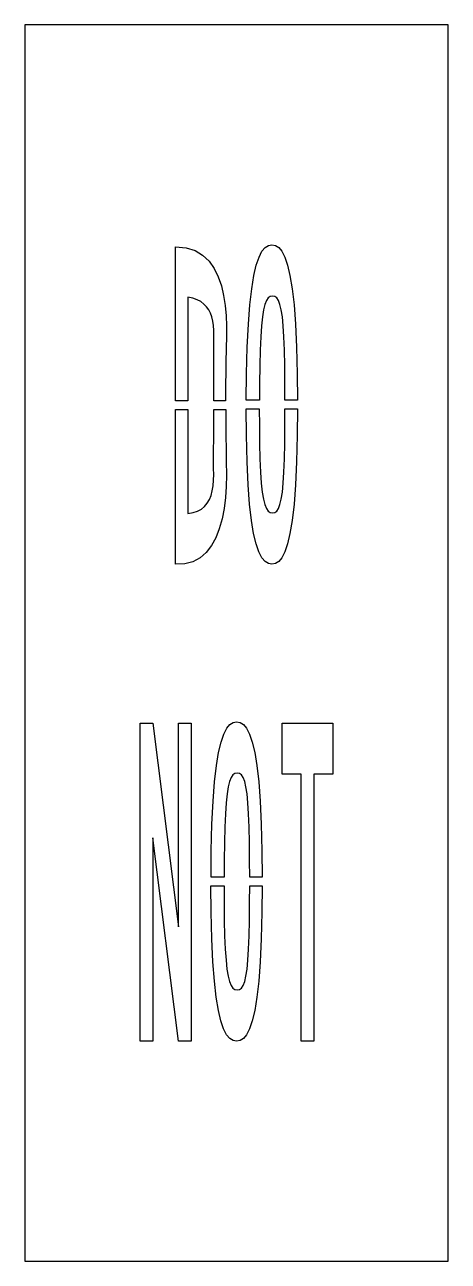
# Model space of a CAD drawing. Extents: x 0 to 24, y 0 to 70.
import ezdxf

# ---------------------------------------------------------------- set-up
doc = ezdxf.new("R2010")
doc.units = 0
doc.layers.add('CUT', color=7, linetype='Continuous')
doc.layers.add('OUTSIDE', color=1, linetype='Continuous')

msp = doc.modelspace()

# ---------------------------------------------------------------- linework, layer by layer
at = {"layer": 'CUT'}
for points in [[(11.1432, 55.2194), (11.2728, 54.6722), (11.3574, 54.1052), (11.4078, 53.5292), (11.4276, 52.9586), (11.424, 52.406), (11.406, 51.641), (11.3934, 50.9408), (11.3862, 50.2892), (11.3826, 49.6736), (11.3826, 49.0814), (11.3837, 48.7132), (10.7141, 48.7132), (10.7148, 49.0724), (10.7184, 49.9292), (10.7202, 50.732), (10.722, 51.4394), (10.7238, 52.0118), (10.7238, 52.4096), (10.7166, 52.6994), (10.6968, 52.9694), (10.659, 53.2214), (10.605, 53.4554), (10.5294, 53.6696), (10.4304, 53.864), (10.3062, 54.0368), (10.1568, 54.1898), (9.9768, 54.323), (9.768, 54.4328), (9.5232, 54.5192), (9.2442, 54.5858), (9.2442, 53.5652), (9.2424, 52.5446), (9.2406, 51.524), (9.2388, 50.5034), (9.237, 49.4828), (9.2356, 48.7132), (8.544, 48.7132), (8.544, 49.9418), (8.544, 51.4394), (8.544, 52.937), (8.544, 54.4346), (8.544, 55.9322), (8.544, 57.4298), (9.1398, 57.3758), (9.651, 57.212), (10.083, 56.9528), (10.443, 56.6126), (10.7346, 56.2022), (10.9668, 55.7324)], [(15.1536, 55.0574), (15.258, 54.1412), (15.3426, 53.0432), (15.4038, 51.7454), (15.4434, 50.237), (15.4542, 48.751), (14.746, 48.751), (14.7432, 49.679), (14.7324, 50.7032), (14.7126, 51.5834), (14.6838, 52.3286), (14.646, 52.9496), (14.5974, 53.4572), (14.5362, 53.8586), (14.4642, 54.1646), (14.3796, 54.386), (14.2806, 54.5318), (14.169, 54.6128), (14.0412, 54.6362), (13.9116, 54.6128), (13.7982, 54.5318), (13.6956, 54.386), (13.6074, 54.1646), (13.5318, 53.8586), (13.467, 53.4572), (13.413, 52.9496), (13.3698, 52.3286), (13.3374, 51.5834), (13.314, 50.7032), (13.2996, 49.679), (13.2939, 48.751), (12.5549, 48.751), (12.5688, 50.237), (12.6102, 51.7454), (12.6732, 53.0432), (12.7596, 54.1412), (12.8622, 55.0574), (12.9846, 55.8026), (13.1232, 56.3948), (13.2762, 56.8466), (13.4418, 57.1724), (13.62, 57.3866), (13.809, 57.5054), (14.0052, 57.5414), (14.2014, 57.5054), (14.3904, 57.3866), (14.5686, 57.1724), (14.736, 56.8466), (14.8908, 56.3948), (15.0294, 55.8026)], [(11.4114, 46.0196), (11.4186, 45.296), (11.424, 44.504), (11.4132, 43.865), (11.3718, 43.2314), (11.2944, 42.614), (11.181, 42.0236), (11.0262, 41.4692), (10.8264, 40.9616), (10.5816, 40.5116), (10.2864, 40.1264), (9.9372, 39.8186), (9.534, 39.599), (9.0696, 39.4748), (8.544, 39.4586), (8.544, 40.9562), (8.544, 42.4538), (8.544, 43.9514), (8.544, 45.449), (8.544, 46.9466), (8.544, 48.2112), (9.2348, 48.2112), (9.2334, 47.4416), (9.2334, 46.421), (9.2334, 45.4004), (9.2352, 44.3798), (9.2388, 43.3592), (9.2442, 42.3386), (9.5394, 42.3836), (9.795, 42.4646), (10.011, 42.5798), (10.1946, 42.7274), (10.344, 42.9074), (10.4628, 43.1162), (10.5564, 43.352), (10.6248, 43.6148), (10.6698, 43.901), (10.6968, 44.2088), (10.7076, 44.5382), (10.7022, 44.8838), (10.7022, 45.0098), (10.704, 45.359), (10.7058, 45.8936), (10.7076, 46.5704), (10.7112, 47.3534), (10.713, 48.2012), (10.713, 48.2112), (11.3871, 48.2112), (11.3898, 47.915), (11.397, 47.3156), (11.4042, 46.6892)], [(15.258, 42.8588), (15.1536, 41.9426), (15.0294, 41.1974), (14.8908, 40.6052), (14.736, 40.1534), (14.5686, 39.8276), (14.3904, 39.6134), (14.2014, 39.4946), (14.0052, 39.4586), (13.8072, 39.4946), (13.6182, 39.6134), (13.4382, 39.8276), (13.269, 40.1534), (13.1124, 40.6052), (12.972, 41.1974), (12.8478, 41.9426), (12.7434, 42.8588), (12.6606, 43.9568), (12.5994, 45.2546), (12.5616, 46.763), (12.5539, 48.249), (13.2928, 48.249), (13.2942, 47.321), (13.3068, 46.2968), (13.3284, 45.4166), (13.3608, 44.6714), (13.404, 44.0504), (13.458, 43.5428), (13.5246, 43.1414), (13.602, 42.8354), (13.6938, 42.614), (13.7964, 42.4682), (13.9116, 42.389), (14.0412, 42.3638), (14.169, 42.389), (14.2806, 42.4682), (14.3796, 42.614), (14.4642, 42.8354), (14.5362, 43.1414), (14.5974, 43.5428), (14.646, 44.0504), (14.6838, 44.6714), (14.7126, 45.4166), (14.7324, 46.2968), (14.7432, 47.321), (14.746, 48.249), (15.4542, 48.249), (15.4434, 46.763), (15.4038, 45.2546), (15.3426, 43.9568)], [(8.7069, 30.4568), (9.4287, 30.4568), (9.4287, 12.4586), (8.7069, 12.4586), (7.2597, 23.9714), (7.2597, 12.4586), (6.5361, 12.4586), (6.5361, 30.4568), (7.2597, 30.4568), (8.7069, 18.9296)], [(13.1547, 28.0574), (13.2591, 27.1412), (13.3437, 26.0432), (13.4049, 24.7454), (13.4445, 23.237), (13.4553, 21.751), (12.7471, 21.751), (12.7443, 22.679), (12.7335, 23.7032), (12.7137, 24.5834), (12.6849, 25.3286), (12.6471, 25.9496), (12.5985, 26.4572), (12.5373, 26.8586), (12.4653, 27.1646), (12.3807, 27.386), (12.2817, 27.5318), (12.1701, 27.6128), (12.0423, 27.6362), (11.9127, 27.6128), (11.7993, 27.5318), (11.6967, 27.386), (11.6085, 27.1646), (11.5329, 26.8586), (11.4681, 26.4572), (11.4141, 25.9496), (11.3709, 25.3286), (11.3385, 24.5834), (11.3151, 23.7032), (11.3007, 22.679), (11.295, 21.751), (10.556, 21.751), (10.5699, 23.237), (10.6113, 24.7454), (10.6743, 26.0432), (10.7607, 27.1412), (10.8633, 28.0574), (10.9857, 28.8026), (11.1243, 29.3948), (11.2773, 29.8466), (11.4429, 30.1724), (11.6211, 30.3866), (11.8101, 30.5054), (12.0063, 30.5414), (12.2025, 30.5054), (12.3915, 30.3866), (12.5697, 30.1724), (12.7371, 29.8466), (12.8919, 29.3948), (13.0305, 28.8026)], [(16.3821, 12.4586), (15.6621, 12.4586), (15.6621, 27.5786), (14.5821, 27.5786), (14.5821, 30.4586), (17.4639, 30.4586), (17.4639, 27.5786), (16.3821, 27.5786)], [(13.2591, 15.8588), (13.1547, 14.9426), (13.0305, 14.1974), (12.8919, 13.6052), (12.7371, 13.1534), (12.5697, 12.8276), (12.3915, 12.6134), (12.2025, 12.4946), (12.0063, 12.4586), (11.8083, 12.4946), (11.6193, 12.6134), (11.4393, 12.8276), (11.2701, 13.1534), (11.1135, 13.6052), (10.9731, 14.1974), (10.8489, 14.9426), (10.7445, 15.8588), (10.6617, 16.9568), (10.6005, 18.2546), (10.5627, 19.763), (10.555, 21.249), (11.2939, 21.249), (11.2953, 20.321), (11.3079, 19.2968), (11.3295, 18.4166), (11.3619, 17.6714), (11.4051, 17.0504), (11.4591, 16.5428), (11.5257, 16.1414), (11.6031, 15.8354), (11.6949, 15.614), (11.7975, 15.4682), (11.9127, 15.389), (12.0423, 15.3638), (12.1701, 15.389), (12.2817, 15.4682), (12.3807, 15.614), (12.4653, 15.8354), (12.5373, 16.1414), (12.5985, 16.5428), (12.6471, 17.0504), (12.6849, 17.6714), (12.7137, 18.4166), (12.7335, 19.2968), (12.7443, 20.321), (12.7471, 21.249), (13.4553, 21.249), (13.4445, 19.763), (13.4049, 18.2546), (13.3437, 16.9568)]]:
    msp.add_lwpolyline(points, close=True, dxfattribs=at)
at = {"layer": 'OUTSIDE'}
msp.add_lwpolyline([(0, 0), (24, 0), (24, 70), (0, 70)], close=True, dxfattribs=at)

doc.saveas('drawing.dxf')
